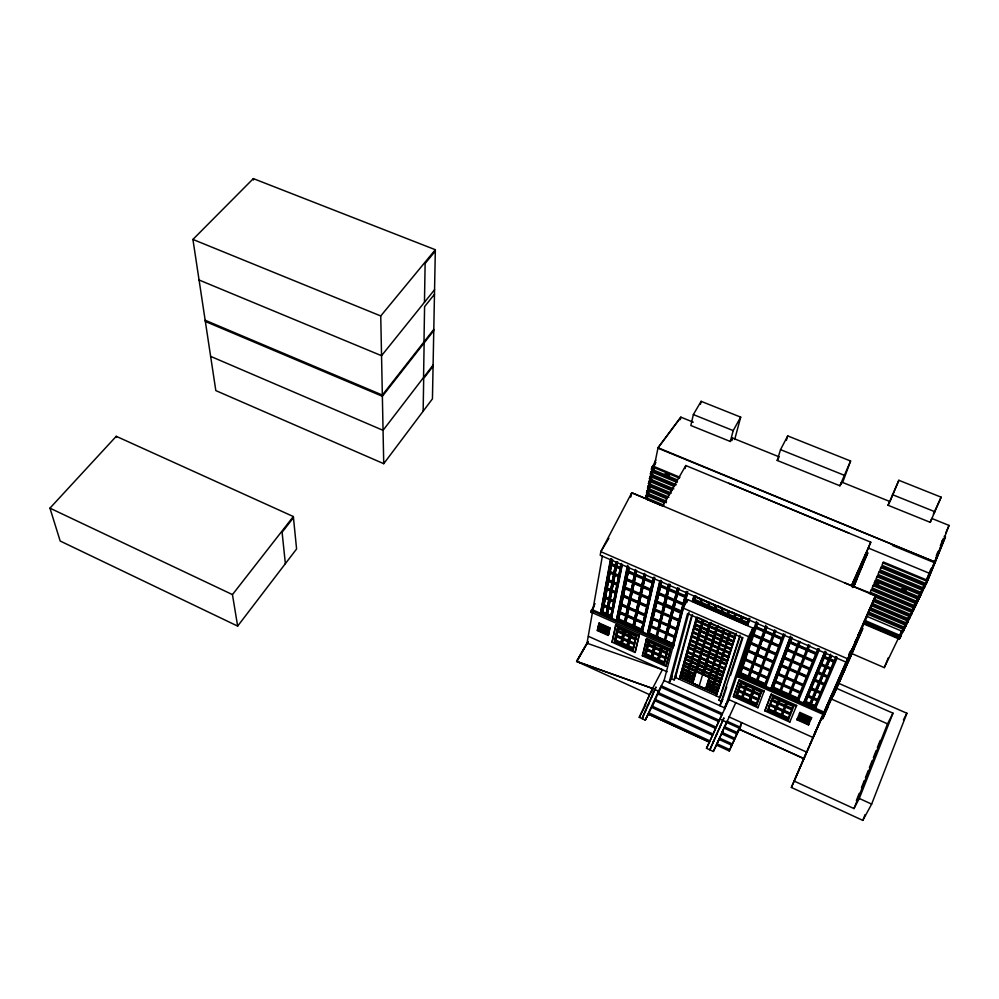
<?xml version="1.0" encoding="UTF-8"?>
<svg xmlns="http://www.w3.org/2000/svg" width="999" height="999" viewBox="0 0 999 999"><rect width="100%" height="100%" fill="white"/><g stroke="black" fill="none" stroke-linecap="round" stroke-linejoin="round"><path stroke-width="1.5" d="M424.138 342.919L423.551 377.51M435.339 249.725L432.442 398.851L383.728 463.686L215.821 390.597L192.919 239.435L253.346 178.609L435.339 249.725L380.744 315.959L383.728 463.686M424.463 302.285L425.124 263.474L435.314 251.099M423.963 343.144L424.587 306.643L434.465 294.305M423.139 411.226L423.701 378.446L433.067 366.208M669.817 643.256L673.938 645.092L672.876 648.189L590.846 612.05L595.042 603.646M649.437 694.605L576.61 661.388L587 643.219L592.569 611.638L592.02 612.574M591.146 610.364L592.32 610.876L592.869 609.939L602.422 555.719M597.34 630.569L599.1 623.026L609.939 627.872L608.653 634.465L608.116 635.414L597.34 630.569L599.1 623.026M622.24 565.122L611.4 618.606L600.449 613.736L610.426 559.565M610.988 558.603L600.449 613.736M618.543 577.572L619.093 576.61L610.714 617.769L601.323 613.598L611.463 558.791M598.913 627.709L599.45 626.773L598.95 629.482L607.792 633.441L607.267 634.39L598.413 630.419L599.425 624.999L608.316 628.97L608.853 628.034L601.061 624.55M601.323 613.598L611.525 560.501M602.522 612.549L604.058 605.556L602.522 612.549L606.031 614.11L606.393 613.473L607.592 607.117L603.833 605.444L605.519 597.727L603.833 605.444M605.294 597.614L607.192 588.773L605.294 597.614L609.078 599.3M606.967 588.636L608.678 580.744L606.967 588.636L610.776 590.347L608.853 599.188L610.776 590.347M612.3 582.33L608.453 580.594L609.877 573.001L613.523 574.6L612.087 582.192L613.898 573.95L613.523 574.6M610.014 572.215L611.7 564.547L610.014 572.215L613.673 573.801L615.372 566.158L611.475 564.398L612.275 560.052M599.6 629.382L600.324 626.76L599.6 629.382L602.859 630.844L603.583 628.221L600.099 626.673L600.474 624.675L603.746 626.136L603.371 628.146L603.721 627.509L600.461 626.048L600.099 626.673M608.453 580.594L610.239 572.365M611.475 564.398L612.649 559.415M602.859 630.844L603.583 628.221M606.031 614.11L607.592 607.117M613.673 573.801L615.372 566.158M615.971 561.663L615.147 565.996L615.521 565.359L611.85 563.748M605.157 598.364L608.716 599.937L607.38 607.017L608.816 600.724M608.316 581.381L611.937 582.966L610.564 590.222L611.75 585.227M604.02 631.368L604.757 628.746L604.02 631.368L607.28 632.829L607.642 632.205L604.37 630.744M604.532 628.658L604.919 626.66L608.191 628.134L607.804 630.132L608.166 629.507L604.882 628.034L604.532 628.658L608.029 630.207L607.28 632.829M607.205 614.635L608.778 607.654L607.205 614.635L610.726 616.196L611.088 615.571L607.567 613.998M608.566 607.542L610.277 599.837L608.566 607.542L612.325 609.215L610.726 616.196M610.052 599.712L611.987 590.884L610.052 599.712L613.848 601.41L612.1 609.115L612.462 608.478L608.928 606.905M611.763 590.759L613.523 582.854L611.763 590.759L615.372 592.345L615.734 591.708L612.137 590.122M617.145 584.452L613.299 582.717L614.747 575.124L618.406 576.735L616.932 584.315L617.295 583.678L613.673 582.08L615.122 574.487M614.897 574.338L616.608 566.695L614.897 574.338L618.556 575.936L618.93 575.299L615.272 573.701M618.556 575.936L620.292 568.294L616.395 566.533L617.22 562.2M616.395 566.533L617.594 561.563M607.267 634.39L608.553 627.497M615.372 592.345L616.783 585.089L613.149 583.503M620.916 563.811L620.079 568.144L620.441 567.494L616.758 565.896M610.714 617.769L621.103 564.435M608.853 628.034L607.792 631.693M619.355 575.299L621.665 563.461M608.116 635.414L609.939 627.872M611.4 618.606L621.977 564.585M612.062 642.17L615.896 624.8L639.16 635.177L635.464 651.51L634.952 652.459L612.062 642.17L615.896 624.8M654.62 579.195L642.182 632.267L616.358 620.766L627.484 565.347M627.747 565.871L616.358 620.766M653.771 578.871L641.495 631.43L617.245 620.629L627.984 567.42M617.245 620.629L628.533 566.445M618.456 619.58L620.079 612.662L618.456 619.58L624.462 622.252L624.812 621.615L618.806 618.943M619.88 612.562L621.665 604.87L619.88 612.562L626.123 615.347M621.453 604.757L623.114 596.578L629.258 599.288L627.547 607.454L621.453 604.757L623.201 597.302M623.264 595.816L625.099 587.936L623.264 595.816L629.407 598.526L629.77 597.889L623.626 595.179M624.887 587.812L626.785 579.595L624.887 587.812L631.281 590.659M626.585 579.445L628.371 571.815L626.585 579.445L633.029 582.317L631.081 590.521L632.717 583.828M629.108 568.131L628.533 571.016L634.815 573.751L634.452 574.4L628.159 571.665L629.033 567.345M614.522 641.833L617.32 628.109L636.088 636.488L633.029 650.149L614.522 641.833L617.582 628.496M615.709 640.809L616.895 636.051L615.709 640.809L620.891 643.131L621.815 639.747M616.695 635.963L617.894 631.168L616.695 635.963L622.102 638.373M623.126 633.503L617.694 631.093L618.369 627.784L622.302 629.545M693.269 422.177L680.856 417.157L658.041 447.752L653.196 471.416M617.694 631.093L618.493 628.246M664.035 505.232L645.591 497.477L647.589 492.544M666.458 501.211L646.54 492.844L648.551 487.899M649.512 483.204L647.489 488.174L668.905 497.152M671.365 493.056L648.451 483.479L650.486 478.484M673.85 488.923L649.425 478.733L651.46 473.713M676.348 484.752L650.399 473.951L652.447 468.918M677.447 479.957L651.385 469.13L655.794 460.127M647.702 493.331L648.688 490.134L667.482 498.014M649.625 483.966L650.624 480.731L672.402 489.822M650.599 479.22L651.61 475.974L674.887 485.664M647.327 498.201L650.237 485.701M650.212 484.215L651.71 478.596M652.197 476.211L652.697 473.826M624.462 622.252L625.761 615.983L619.73 613.299M629.407 598.526L630.918 591.296L624.737 588.586M634.452 574.4L635.352 570.092M625.074 620.367L625.861 616.595M621.303 605.506L627.397 608.204L625.923 615.247L627.747 607.554M627.547 607.454L629.62 598.651L629.258 599.288M630.082 596.44L630.981 592.095M627.996 572.464L634.29 575.199L632.829 582.18L634.652 574.55M635.127 572.315L635.726 569.442M620.891 643.131L621.753 639.01L616.545 636.675M623.613 630.119L622.926 633.428L623.975 629.495M617.544 631.805L622.777 634.14L621.902 638.299L622.839 634.902M625.649 622.777L626.96 616.508L634.34 619.78L632.966 626.036L625.649 622.777L627.06 617.132M627.122 615.771L628.958 608.091L627.122 615.771L634.69 619.143L632.966 626.036M636.388 611.376L628.758 607.979L630.469 599.825L637.961 603.121L636.188 611.276L637.724 605.194M638.324 602.484L630.631 599.063L632.155 591.833L639.697 595.154L638.124 602.36L639.747 595.953M632.317 591.058L634.265 582.854L632.317 591.058L640.059 594.505M634.065 582.717L635.901 575.099L634.065 582.717L641.882 586.188L639.872 594.38L641.882 586.188M644.68 573.326L643.381 578.284L635.701 574.949L636.6 570.629M628.758 607.979L630.544 600.536M630.631 599.063L632.517 591.196M635.701 574.949L636.675 571.416M622.052 643.656L623.276 638.898L622.052 643.656L626.96 645.854L627.909 642.482M628.196 641.108L623.076 638.823L623.95 634.665L628.908 636.887L628.009 641.033L628.958 637.637M629.258 636.251L624.1 633.953L624.8 630.656L628.521 632.317M623.076 638.823L624.013 635.426M624.1 633.953L624.924 631.118M626.96 645.854L627.847 641.745L622.926 639.535M629.77 632.866L629.058 636.176L629.882 633.341M628.134 646.378L629.37 641.633L628.134 646.378L633.041 648.588L634.303 643.843L629.183 641.558L630.431 636.775L629.183 641.558M635.389 638.998L634.115 643.781L635.389 638.998L630.232 636.7L630.956 633.403M630.232 636.7L631.068 633.865M643.381 578.284L644.318 573.975M628.596 608.728L636.026 612.012L634.49 619.043L635.764 614.185M635.526 575.736L643.206 579.083L641.683 586.051L643.568 578.433M634.165 626.573L635.888 619.68L634.165 626.573L641.508 629.845L641.857 629.195L643.281 622.951L635.701 619.58L637.587 611.912L635.701 619.58M645.042 615.209L637.399 611.8L639.185 603.658L646.703 606.967L644.855 615.097L646.753 607.679M647.052 606.331L639.348 602.897L640.933 595.691L648.513 599.013L646.877 606.218L647.227 605.569L648.863 598.364L641.096 594.917L643.119 586.725L641.096 594.917M642.919 586.588L644.817 578.983L642.919 586.588L650.574 589.934L652.509 582.33L644.63 578.833L645.566 574.525M637.399 611.8L639.248 604.37M639.348 602.897L640.971 596.49M644.63 578.833L645.616 575.312M661.051 505.007L631.768 492.757L600.824 551.673L600.199 555.244L846.528 662.337L848.326 657.292M680.307 419.63L680.856 417.157L657.829 448.101L935.076 562.012L949.05 525.424L931.78 518.444L930.219 522.327L888.049 505.269L898.85 480.294L941.145 497.177L930.219 522.327M633.041 648.588L634.303 643.843M635.938 635.626L635.202 638.923L635.551 638.286L630.581 636.063M633.029 650.149L636.6 635.526L636.088 636.488M634.952 652.459L639.16 635.177M641.508 629.845L643.281 622.951M648.688 598.251L650.749 590.059L649.038 597.602L641.458 594.268M650.574 589.934L652.509 582.33M653.309 577.884L652.322 582.192L652.684 581.53L644.992 578.184M637.237 612.549L644.692 615.846L643.094 622.864L644.717 616.608M653.021 580.107L653.671 577.235M641.495 631.43L653.521 578.533M642.182 632.267L654.757 577.197M734.69 439.523L740.696 417.132L701.123 401.323L693.356 414.573L690.846 425.512L730.306 441.471L732.592 438.049L779.332 456.918M685.102 468.568L685.801 465.534L849.1 533.191M700.424 404.333L701.123 401.323M642.32 655.781L646.653 638.523L670.554 649.188L665.846 666.345L642.32 655.781L642.832 654.82M687.737 591.52L673.426 646.066L647.315 634.44L659.79 581.018M643.181 653.346L646.653 638.523M659.989 581.518L647.315 634.44M674.687 638.811L672.752 645.229L648.226 634.315L660.901 580.282M648.226 634.315L661.126 580.619M649.387 633.329L650.873 627.122L657.579 630.094L656.056 636.301L649.387 633.329L656.093 636.213M651.048 626.385L653.009 618.818L651.048 626.385L657.754 629.37L659.765 621.803L657.754 629.37M652.871 618.643L655.094 609.964L661.912 612.961L659.939 621.066L659.64 621.64L652.871 618.643L655.094 609.964M654.957 609.777L656.967 602.01L654.957 609.777L661.788 612.774L662.087 612.212L663.836 605.032L656.83 601.823L658.915 593.731L656.83 601.823M658.791 593.518L660.776 585.926L658.791 593.518L665.721 596.553L667.757 588.973L665.721 596.553M668.993 583.891L667.594 588.836L660.601 585.789L661.613 581.505M660.601 585.789L661.638 582.28M644.68 655.481L647.939 641.67L667.607 650.461L664.073 664.198L644.68 655.481L648.126 642.082M645.854 654.445L647.177 649.662L645.854 654.445L651.348 656.905L651.685 656.268L646.203 653.808M647.002 649.6L648.339 644.78L647.002 649.6L652.697 652.135L652.022 654.894M653.883 647.265L652.522 652.072L653.883 647.265L648.164 644.717L648.963 641.333M648.164 644.717L649.038 641.82M659.64 621.64L661.912 612.961M661.788 612.774L663.836 605.032M665.534 597.34L663.711 604.845L665.846 596.753L665.534 597.34L658.603 594.305M667.594 588.836L668.631 584.552M651.348 656.905L652.697 652.135M653.708 647.19L654.52 643.818M654.595 644.305L654.045 646.553L648.513 644.08M657.255 636.825L658.791 630.631L665.946 633.816L664.372 639.997L657.255 636.825L664.41 639.922M658.965 629.907L660.676 622.914L667.881 626.111L666.133 633.079L658.965 629.907L660.976 622.352M668.194 625.536L660.851 622.177L662.824 614.073L670.104 617.282L668.069 625.362L670.416 616.708L665.571 614.572M663.011 613.324L664.76 606.156L672.102 609.365L670.304 616.533L663.011 613.324L665.072 605.569M670.304 616.533L672.414 608.791L664.947 605.382L666.783 597.877L674.175 601.111L672.29 608.603L674.512 601.298M666.97 597.102L668.656 590.172L676.111 593.418L674.375 600.337L666.97 597.102L669.018 589.522M670.254 584.44L669.218 588.736L676.673 591.982L676.311 592.632L668.855 589.385L669.904 585.102M652.522 657.442L653.87 652.672L652.522 657.442L657.704 659.765L658.728 656.368M653.708 652.609L655.069 647.789L653.708 652.609L659.078 654.994M660.289 650.124L658.915 654.944L660.289 650.124L654.894 647.727L655.719 644.355M660.851 622.177L663.136 613.498M664.947 605.382L667.12 598.076M654.894 647.727L655.794 644.83M631.056 495.654L631.768 492.757L875.411 595.879L859.365 632.355M646.066 702.534L644.63 705.656M630.669 497.152L631.768 492.757M657.704 659.765L658.741 655.644L653.533 653.309M660.976 646.703L660.127 650.062L660.476 649.425L655.232 647.09M649.3 695.491L647.277 699.912M645.267 712.012L645.854 709.677M658.878 660.302L660.264 655.531L658.878 660.302L664.073 662.624L665.471 657.866L664.073 662.624M660.102 655.469L661.488 650.661L660.102 655.469L665.322 657.804L666.72 653.009L661.326 650.599L661.887 648.351M661.326 650.599L662.225 647.714M676.311 592.632L677.384 588.361M666.133 633.079L667.844 626.935M675.074 598.301L676.473 592.769L676.111 593.418M677.022 590.546L677.747 587.699M648.276 705.344L648.888 702.896M651.51 692.519L652.547 688.461L662.412 669.642L587 643.219M665.571 640.534L667.157 634.353L674.337 637.537L672.714 643.706L665.571 640.534L672.714 643.706M667.344 633.616L669.105 626.648L676.348 629.845L674.525 636.813L667.344 633.616L669.068 627.472M674.525 636.813L676.648 629.27L669.293 625.911L671.34 617.832L678.646 621.041L676.535 629.108L678.945 620.466L672.864 617.782M671.528 617.07L673.338 609.914L680.706 613.149L678.845 620.292L671.528 617.07L673.651 609.34M673.538 609.153L676.136 600.349L673.538 609.153L681.006 612.562M675.624 600.886L677.384 593.98L684.852 597.227L683.054 604.133L675.624 600.886L677.734 593.319M685.202 596.565L677.584 593.181L678.658 588.911M669.293 625.911L671.653 617.257M677.584 593.181L679.02 588.249M652.022 696.99L652.672 694.417M718.506 740.709L713.361 751.485L706.493 748.313L728.958 699.625L752.921 628.059L687.574 599.575L683.079 608.016L664.098 680.506L658.541 691.183L652.547 688.461L639.26 717.319L645.279 720.092L655.731 699.288M712.549 735.301L715.659 728.458L654.695 700.611L651.548 707.342L712.549 735.301L709.44 742.17L648.376 714.098L645.342 719.942M665.322 657.804L666.72 653.009M663.486 647.814L667.432 649.587L666.57 652.946L667.482 650.062M654.345 701.947L661.326 685.826L722.277 713.473L716.096 727.135L655.044 699.263M664.073 664.198L666.758 654.782M667.769 650.849L666.57 654.532M657.492 695.229L660.976 687.187L721.84 714.809M665.846 666.345L670.554 649.188M682.854 604.907L680.906 612.387L683.553 603.583L682.854 604.907L675.436 601.66M686.176 592.182L685.064 596.44L686.525 591.52M678.845 620.292L680.644 613.998M683.054 604.133L684.852 597.951M672.752 645.229L686.788 591.52M676.723 631.031L674.525 638.423M686.975 591.845L676.535 630.731M684.39 605.269L687.487 593.468M686.775 602.597L687.574 599.575M730.306 441.471L733.191 430.594L740.696 417.132M731.942 440.497L732.592 438.049M688.985 612.287L671.028 679.158L669.405 682.292M749.437 620.167L747.564 625.349L692.469 601.336L693.98 595.716M692.469 601.336L693.743 597.527M693.456 601.186L694.967 596.515L693.456 601.186L746.865 624.45L747.364 623.438L693.98 600.187M694.48 600.112L695.679 596.303L694.48 600.112L700.174 602.584L700.524 601.922L694.829 599.437M671.191 678.546L674.15 679.882L691.633 615.584M675.224 678.084L692.519 614.597M700.174 602.584L701.385 598.776L701.048 599.45L695.329 596.965M696.428 617.507L679.32 679.258L696.89 617.332M701.023 602.959L701.897 599.825L708.466 602.684L708.815 602.01L707.579 605.806L701.023 602.959L701.96 600.199M680.606 677.597L682.017 672.527L687.087 674.812L686.438 677.11L681.368 674.837L681.705 674.2L686.763 676.473L685.651 679.869L680.606 677.597L680.943 676.947L685.988 679.22L685.651 679.869M683.154 668.98L688.236 671.266L687.212 674.35L682.142 672.077L697.389 617.22M687.212 674.35L687.911 671.915L682.816 669.63L683.279 668.531L688.373 670.816L688.036 671.453L682.954 669.168M688.036 671.453L688.835 668.631L683.741 666.345L684.203 665.234L689.31 667.519L688.973 668.169L683.865 665.883M688.973 668.169L689.685 665.646L684.565 663.361L685.027 662.25L690.147 664.535L689.822 665.184L684.69 662.899M689.822 665.184L690.696 662.1L685.551 659.802L685.888 659.153L691.033 661.45L690.147 664.535M690.833 661.625L691.158 660.976L686.013 658.678L685.689 659.328L690.833 661.625L691.945 658.204L686.788 655.906M691.745 658.391L692.694 655.057L687.512 652.747L687.849 652.097L693.031 654.407L692.082 657.729L691.745 658.391L686.588 656.081M692.831 654.582L693.169 653.933L687.986 651.623L687.649 652.272L692.831 654.582L694.28 650.012L689.073 647.702M688.873 647.876L694.08 650.187L695.242 646.59L690.022 644.28L689.685 644.929L694.904 647.252M695.042 646.765L695.379 646.116L690.159 643.793L689.822 644.442L695.042 646.765L697.514 638.611L696.128 642.956L690.883 640.634L691.221 639.984L696.465 642.307M697.314 638.773L697.652 638.111L692.382 635.789L692.045 636.45L697.314 638.773L699.799 630.556L694.492 628.209L694.143 628.87L699.462 631.206L698.438 634.827L693.144 632.492L693.481 631.83L698.776 634.165M700.461 627.672L695.129 625.324L695.479 624.662L700.799 627.01L699.6 630.719L694.293 628.371L694.63 627.709L699.937 630.057L699.462 631.206M700.611 627.172L700.948 626.51L695.616 624.163L695.279 624.825L700.611 627.172L701.947 622.964L696.603 620.616L696.253 621.278L701.61 623.626M701.748 623.126L702.097 622.464L696.74 620.104L696.403 620.766L701.748 623.126L702.759 619.58L698.726 617.807M685.988 679.22L686.638 676.922L681.58 674.65L681.243 675.299L686.301 677.572M686.763 676.473L687.424 674.163L682.342 671.877M691.158 660.976L691.945 658.204M693.169 653.933L694.28 650.012M694.08 650.187L695.242 646.59M695.379 646.116L696.328 642.794L691.083 640.471L690.746 641.121L695.991 643.443M697.652 638.111L698.638 634.665M699.937 630.057L700.799 627.01M700.948 626.51L701.947 622.964M702.097 622.464L702.772 620.092M692.195 682.804L693.181 679.869L687.424 677.285L686.775 679.57L692.519 682.167L692.195 682.804L686.438 680.219L688.211 674.512L693.993 677.11M688.211 674.512L687.225 677.472L692.994 680.069L693.318 679.42L687.549 676.822M688.011 674.712L689.035 671.628L694.829 674.225L693.793 677.31L688.011 674.712L689.972 668.343L695.791 670.941L694.63 674.412L688.835 671.815L689.635 668.993L695.454 671.59L694.63 674.412M689.772 668.531L690.484 666.008L696.328 668.618L695.591 671.141L689.772 668.531L690.821 665.359L696.653 667.969L695.591 671.141M690.621 665.546L692.757 658.566L698.626 661.188L696.453 668.156L690.621 665.546L691.832 661.8L697.689 664.422L696.328 668.618M692.757 658.566L691.633 661.987L697.489 664.61L699.737 657.392L693.843 654.757L692.557 658.741L698.438 661.375L699.737 657.392M692.557 658.741L695.092 650.374L701.011 653.009M696.066 646.952L694.892 650.549L700.823 653.184L701.148 652.522L702.01 649.6L696.066 646.952L693.643 654.944L699.537 657.567L700.636 654.308M696.803 643.806L702.784 646.453L701.81 649.775L695.866 647.127L697.989 640.197M698.139 639.135L699.125 635.689L705.144 638.336L704.133 641.795L698.139 639.135L699.138 636.176M705.282 637.849L706.68 633.578L705.282 637.849L699.263 635.189L700.287 631.58L701.635 627.372L707.704 630.044L706.48 633.741L700.436 631.081L701.635 627.372M708.878 626.011L707.517 630.207L701.435 627.534L702.447 623.988L702.784 623.326L708.878 626.011L706.48 633.741M709.715 623.139L708.691 626.161L702.597 623.488L703.596 619.942L707.267 621.553M695.866 647.127L697.14 643.156L703.109 645.791M699.263 635.189L700.624 630.918L705.469 633.041M701.435 627.534L702.784 623.326M702.597 623.488L703.608 620.466M708.428 606.181L709.327 603.046L715.296 605.644L714.385 608.778L708.428 606.181L709.677 602.385M692.994 680.069L694.829 674.225M699.537 657.567L700.686 653.658L694.755 651.023M700.823 653.184L702.796 646.902M703.995 642.282L698.001 639.635L696.94 643.319L702.921 645.966L705.481 637.687L705.144 638.336M708.691 626.161L709.715 622.627M702.921 645.966L704.332 641.62L698.338 638.973M692.519 683.216L695.928 671.54L709.327 677.547L705.756 689.173M692.757 683.191L696.253 671.428L709.253 677.247L705.594 688.973L692.757 683.191L705.594 688.973M714.385 608.778L715.634 604.969L715.296 605.644M696.39 671.49L698.488 664.785L703.421 666.982M700.549 657.754L699.25 661.725L705.419 664.485L706.743 660.514L700.549 657.754L699.113 662.2L698.301 664.959L704.457 667.719L705.606 664.298L699.437 661.55L697.265 668.518L703.396 671.266L704.645 667.532L703.396 671.266M700.349 657.929L701.498 654.02L707.729 656.793L706.555 660.689L700.349 657.929L701.835 653.371L708.054 656.131M702.821 649.962L701.972 652.884L708.204 655.656L707.866 656.318L701.635 653.546L702.497 650.611L702.821 649.962L709.078 652.734M702.634 650.137L703.596 646.815L709.877 649.6L708.89 652.909L702.634 650.137L703.608 647.265M703.746 646.328L705.157 641.982L711.463 644.767L710.351 648.451L710.027 649.113L703.746 646.328L705.968 639.198M706.118 638.211L707.167 634.615L713.523 637.412L712.449 641.008L706.118 638.211L707.155 635.152M707.317 634.115L708.541 630.406L714.922 633.216L714.01 636.251L713.673 636.912L707.317 634.115L708.541 630.406M715.771 630.357L714.735 633.378L708.353 630.569L710.901 622.327M696.091 671.753L697.452 668.331L703.583 671.078L702.509 674.238L703.583 671.078M708.353 630.569L709.727 626.373L716.121 629.183M715.234 609.14L716.146 606.018L722.027 608.578L722.377 607.904L721.103 611.7L715.234 609.14L716.196 606.393M704.457 667.719L705.606 664.298M705.419 664.485L706.743 660.514M707.866 656.318L708.741 653.383L702.497 650.611M710.027 649.113L712.637 640.834L706.305 638.049M712.299 641.495L711.276 644.942L704.969 642.157L705.968 638.711L712.299 641.495L712.637 640.834M713.673 636.912L714.922 633.216M714.735 633.378L715.784 629.857L709.377 627.035M715.709 625.249L710.564 623.001L709.527 626.535L715.933 629.345L716.995 625.811M706.555 660.689L707.667 657.442M708.89 652.909L710.214 648.938L703.933 646.166M712.449 641.008L713.86 636.75L707.504 633.94M715.933 629.345L716.982 626.323M721.952 612.075L722.889 608.953L728.159 611.238L728.496 610.564L727.197 614.36L721.952 612.075L722.926 609.315M704.395 671.428L703.308 674.6L704.395 671.428L710.089 673.988M705.144 668.918L704.532 670.966L710.227 673.526L709.902 674.175L704.195 671.628L705.119 668.543L710.851 671.103M712.162 667.22L706.418 664.66L705.594 667.419L711.313 669.979L710.988 670.629L705.269 668.081L707.567 660.876L713.323 663.436M707.567 660.876L706.231 664.847L711.975 667.407L712.312 666.758L706.568 664.198M707.367 661.063L708.541 657.155L714.335 659.727L714.66 659.065L708.878 656.493L707.367 661.063L713.136 663.623L713.473 662.961L707.704 660.401M708.691 656.68L709.015 656.018L714.809 658.591L714.485 659.253L708.691 656.68L709.565 653.758L715.371 656.331L715.858 655.194L710.039 652.609L711.038 649.3L716.87 651.885L716.533 652.547L710.701 649.962L711.038 649.3M715.521 655.856L709.715 653.271L710.701 649.962M711.912 646.365L711.176 648.826L717.02 651.398L716.683 652.072L710.851 649.475L711.95 645.804L717.806 648.388L718.144 647.727L712.287 645.142M713.124 642.357L712.437 644.655L718.293 647.24L717.956 647.901L712.1 645.317L713.136 641.87L719.018 644.467L719.505 643.306L713.611 640.709L714.335 638.311M719.168 643.98L713.274 641.37L714.36 637.774L720.267 640.384L720.604 639.71M721.678 636.188L715.759 633.578L714.847 636.613L720.754 639.223L720.416 639.884L714.51 637.287L716.97 629.557L722.914 632.167L722.577 632.842L716.633 630.219L716.97 629.557M716.633 630.219L715.571 633.753L721.503 636.363M718.181 625.524L717.12 629.045L723.076 631.668L722.739 632.33L716.783 629.72L717.844 626.186L722.627 628.284M729.033 611.975L728.396 614.06L734.203 616.583L733.865 617.257L728.059 614.735L729.02 611.613L734.839 614.148M709.902 674.175L723.813 628.808M707.242 686.201L712.162 688.411L711.126 691.333L706.218 689.135L706.917 686.85L708.091 683.453L713.011 685.664L711.975 688.611L707.067 686.4L707.767 684.103L708.978 680.569L713.923 682.792L711.975 688.611M708.978 680.569L707.904 683.653L712.836 685.863L714.934 679.532L709.989 677.31L708.791 680.769L713.736 682.991L714.934 679.532M708.791 680.769L710.901 674.337L715.871 676.573L714.76 679.72L709.802 677.497L710.564 674.999L715.546 677.222L714.76 679.72M711.663 671.465L716.645 673.688L715.684 676.76L710.714 674.537L712.974 667.582L717.981 669.817L716.795 673.226L711.8 670.991L714.135 663.798L719.168 666.046L717.806 670.004L712.786 667.769L715.484 659.44L719.268 661.126M720.691 661.201L715.634 658.953L713.96 663.985L718.993 666.233L720.691 661.201L721.603 658.291L716.533 656.043M716.345 656.218L718.968 648.089L724.088 650.361L721.415 658.466L716.345 656.218L717.694 652.26L722.789 654.507L720.354 661.862L715.296 659.615L716.196 656.705L721.266 658.953M718.643 648.763L717.507 652.434L722.602 654.695L723.751 651.023L718.643 648.763L718.968 648.089M718.793 648.276L720.179 644.168L725.311 646.44L724.238 649.874L723.913 650.536L718.793 648.276L719.829 645.317M720.004 644.343L721.103 640.746L726.261 643.019L725.137 646.615L720.004 644.343L721.066 641.283M721.253 640.259L722.527 636.563L727.697 638.836L726.748 641.857L726.423 642.532L721.253 640.259L723.763 632.542L728.958 634.815M723.426 633.204L722.339 636.725L727.522 639.01L728.621 635.489L723.426 633.204L724.637 629.682M724.662 629.183L723.576 632.704L728.783 634.989L729.857 631.967M710.714 674.537L711.987 670.804L716.97 673.039M888.049 505.269L889.759 501.486L841.782 482.13L839.897 485.789L777.21 460.439L780.531 449.637L787.712 435.914L850.574 461.014L842.607 482.554M786.338 440.359L787.712 435.914M733.865 617.257L735.177 613.473L731.68 611.95M711.126 691.333L711.837 689.06L706.917 686.85M716.795 673.226L717.657 670.479L712.649 668.244M717.806 670.004L720.541 661.675M723.913 650.536L724.987 647.102L719.854 644.83M726.423 642.532L728.596 635.988M728.783 634.989L729.882 631.468L725.973 629.745M715.546 677.222L716.658 674.063M725.137 646.615L726.598 642.357L721.44 640.084M734.727 617.632L736.038 613.848L741.77 616.333L740.771 619.442L740.434 620.117L734.727 617.632L736.038 613.848M711.912 691.695L712.237 691.046L716.957 693.169L716.633 693.818L711.912 691.695L721.028 662.712L725.898 664.872L724.65 668.756L719.804 666.595M726.985 661.488L722.09 659.315L722.427 658.653L727.309 660.826L726.048 664.397L721.178 662.237L728.209 639.872L733.191 642.07L732.23 645.092L727.26 642.894M728.358 639.372L729.47 635.864L734.477 638.061L733.353 641.57L728.358 639.372L728.696 638.711L733.678 640.896L733.353 641.57M735.764 634.04L734.64 637.562L729.632 635.364L730.731 631.843L734.502 633.491M716.633 693.818L717.831 690.446L713.099 688.311L712.637 689.422L717.369 691.545M718.244 688.811L713.498 686.675L713.96 685.564L718.706 687.699L717.507 691.096L712.774 688.973M719.155 685.938L714.397 683.803L714.859 682.692L719.63 684.827L718.381 688.361L713.636 686.226M721.141 679.732L716.358 677.584L716.82 676.473L721.615 678.608L720.341 682.23L715.571 680.082L715.896 679.432L720.666 681.568L719.305 685.489L714.535 683.353M724.5 669.23L719.655 667.07L720.129 665.933L724.987 668.094L723.451 672.527L718.618 670.379L718.943 669.717L723.776 671.865L722.414 675.736L717.607 673.588L717.931 672.939L722.739 675.087L721.29 679.27L716.495 677.122M727.135 661.001L727.459 660.339L722.577 658.179L722.252 658.841L727.135 661.001L728.671 656.568L723.763 654.395L723.438 655.057L728.346 657.23L729.844 652.896L724.912 650.724M724.737 650.898L729.67 653.084L730.769 649.65L725.823 647.464L726.31 646.316L731.256 648.501L730.918 649.163L725.973 646.977M730.918 649.163L732.554 644.417L727.584 642.232L727.097 643.393L732.067 645.579M824.387 714.947L737.886 676.822L738.823 674.412L824.237 712.15L823.688 713.398M736.201 633.266L716.158 695.866L718.693 688.823M740.434 620.117L741.77 616.333M719.13 687.462L735.626 635.988M741.295 620.491L742.632 616.708L748.376 619.205L747.352 622.315L747.027 622.989L741.295 620.491L742.632 616.708M672.439 676.148L669.03 682.729L687.524 613.586L742.207 637.562L719.892 705.744L721.965 701.473L718.918 700.224L740.047 635.127M722.09 691.695L739.859 637.025M747.027 622.989L748.551 618.681M746.865 624.45L748.85 618.406M723.363 697.227L726.71 687.025M730.531 675.374L742.944 637.512M747.564 625.349L749.837 618.418M712.949 743.119L713.711 740.833M724.462 708.503L726.098 703.621M724.475 709.352L748.676 636.738L752.921 628.059M715.983 736.363L716.783 733.965M719.755 727.909L720.604 725.374M766.071 685.689L765.609 686.7L738.486 674.625L756.38 621.378M757.192 622.365L739.959 673.526L765.409 684.852L764.947 685.863L739.472 674.525L756.693 623.388M722.514 731.555L716.433 745.054L729.22 750.936L740.696 726.498M740.696 673.451L740.983 672.864L748.288 676.111L748.014 676.698L740.696 673.451L748.064 651.623L755.556 654.919L756.093 653.583L748.601 650.287L748.313 650.886L755.806 654.183M748.313 650.886L757.941 622.652M733.366 696.715L739.223 679.819L764.185 690.958L757.916 707.754L733.366 696.715L739.223 679.819M739.285 728.196L726.51 722.389L721.94 732.354L721.478 733.703L734.265 739.547M725.574 725.149L726.935 721.166L739.722 726.985L733.79 740.883M735.764 696.49L740.396 682.904L761.226 692.207L756.28 705.719L735.764 696.49L740.409 683.291M741.295 683.016L740.509 685.339L745.142 687.412L744.58 688.761L739.959 686.688L737.287 694.78L741.87 696.84L741.558 697.502L736.962 695.441L739.809 687.374M744.904 688.099L740.184 686.001L741.383 682.529M748.014 676.698L749.949 671.091L742.594 667.819L742.881 667.232M765.846 625.199L750.199 670.379L744.105 667.782M741.558 697.502L746.028 684.602M750.998 672.452L749.537 676.66L756.73 679.869L756.455 680.456L749.25 677.26L751.211 671.64L758.441 674.862L758.978 673.551L751.735 670.341L754.108 663.523M758.703 674.15L751.448 670.928L753.82 664.11L761.126 667.344L761.663 666.021L754.357 662.799L759.802 647.14L754.083 663.386L761.388 666.62M767.232 650.399L759.777 646.99L765.234 631.53M772.776 634.652L765.222 631.356L766.67 627.172M759.777 646.99L762.612 639.06M765.222 631.356L766.957 626.56M753.483 687.924L752.247 691.395L752.559 690.721L746.365 687.961L746.053 688.623L745.816 689.31L751.997 692.082L750.561 696.116L750.873 695.454L744.717 692.694L744.405 693.356L750.636 696.128L748.9 700.799L742.769 698.039L747.264 685.152M729.22 750.936L741.745 722.677L739.397 729.282L803.795 758.603L791.37 787.449L862.811 820.391L871.64 804.12L906.905 713.261L837.237 682.679M731.268 746.565L732.217 743.905L719.417 738.036M748.9 700.799L750.636 696.128M750.873 695.454L751.835 692.757M752.559 690.721L753.795 687.262M756.455 680.456L766.945 650.998L759.515 647.739M774.55 629.857L770.092 642.17L770.379 641.57L762.886 638.299M751.86 696.678L750.436 700.686L756.58 703.433L756.268 704.108L750.124 701.348L753.071 693.306M759.752 694.742L753.483 691.945L754.72 688.486M753.483 691.945L754.62 688.973M757.704 681.006L757.979 680.419L765.197 683.628L764.922 684.228L757.704 681.006L775.861 630.431M756.268 704.108L757.717 700.112L751.548 697.352M753.795 691.271L760.002 694.055L759.44 695.404L753.234 692.632L751.785 696.665L758.029 699.45L760.951 691.258L755.968 689.035M756.28 705.719L761.7 691.196M764.922 684.228L769.705 671.141L762.387 667.894M783.478 633.741L769.979 670.416L770.254 669.817L762.924 666.583L762.649 667.182L769.992 670.541M764.947 685.863L783.578 635.077M765.609 686.7L785.027 634.19M839.897 485.789L850.574 461.014M840.896 484.527L841.782 482.13M798.75 700.112L798.288 701.148L770.853 688.923L790.596 636.188M790.546 636.575L770.853 688.923M771.865 688.835L772.339 687.824L798.089 699.275L797.627 700.299L771.865 688.835L790.858 638.236M775.149 682.28L781.93 685.277L782.205 684.677L775.436 681.68L773.376 687.15L780.107 690.147L779.832 690.746L773.101 687.749L778.246 674.188M785.077 677.21L778.233 674.075L784.365 657.916M787.387 649.887L781.468 665.484L788.373 668.518L788.648 667.919L781.755 664.872M790.209 642.407L784.365 657.779L791.32 660.826M792.057 637.474L790.496 641.633L797.564 644.717L797.277 645.317L790.209 642.245L791.77 638.086M778.233 674.075L781.468 665.609L788.361 668.643L788.086 669.255L781.193 666.208M764.847 710.876L771.24 694.118L796.628 705.444L789.809 722.09L764.847 710.876L771.24 694.118M767.319 710.676L767.781 709.665L788.648 719.043L788.199 720.054L767.319 710.676L772.889 696.191M768.518 709.615L768.83 708.94L774.213 711.35L773.9 712.025L768.518 709.615L770.029 705.631L775.436 708.054L776.011 706.705L770.591 704.283L770.291 704.957L775.748 707.392M770.291 704.957L773.376 696.815M779.832 690.746L796.99 646.091L789.922 643.006L787.387 649.737L794.405 652.797L794.692 652.197L787.674 649.125M797.277 645.317L798.875 641.171M781.093 691.308L781.355 690.709L788.973 694.093L788.698 694.692L781.093 691.308L800.199 641.745M773.9 712.025L778.845 699.25M775.137 712.574L775.436 711.912L781.33 714.547L781.031 715.222L775.137 712.574L780.094 699.812M862.811 820.391L865.072 814.597M788.698 694.692L790.858 689.235L783.191 685.838M791.133 688.536L791.408 687.936L783.74 684.54L783.466 685.139L791.133 688.536L808.516 644.617M821.415 717.844L794.18 781.081L853.983 808.578L859.29 798.463L892.994 713.186L835.077 687.699M781.031 715.222L786.063 702.472M789.959 695.254L790.234 694.655L797.864 698.051L797.602 698.651L789.959 695.254L809.839 645.204M782.254 715.784L782.567 715.109L788.461 717.757L788.161 718.431L782.254 715.784L787.312 703.034M856.38 800.511L859.215 793.356M861.488 787.637L864.322 780.481M865.446 777.622L868.281 770.466M869.417 767.607L872.252 760.464M873.388 757.604L876.223 750.449M877.347 747.589L880.181 740.434M853.983 808.578L887.524 723.85L892.994 713.186M788.161 718.431L789.759 714.485L783.828 711.825M790.034 713.81L790.334 713.136L784.402 710.476L784.103 711.151L790.059 713.81L793.306 705.706M944.155 536.313L945.441 536.825L927.796 580.419L883.366 562L881.942 565.272L926.285 583.691L927.397 581.393L882.954 562.961M788.199 720.054L793.618 706.668L772.427 697.202M797.602 698.651L799.812 693.219L792.12 689.809M800.087 692.507L800.361 691.907L792.669 688.498L792.407 689.098L800.087 692.507L817.894 648.701M797.627 700.299L818.581 648.788M910.151 615.209L905.519 626.585L904.27 626.048M868.393 611.95L905.131 627.534L910.014 615.933M870.279 607.692L907.167 623.314L912.062 611.675M872.164 603.396L909.227 619.055L914.26 606.68M909.227 619.055L917.032 600.237M874.063 599.063L911.3 614.772L917.969 598.751M914.822 607.292L871.603 589.135L870.241 592.282L913.386 610.439L917.269 600.874M913.386 610.439L920.067 594.38M916.945 602.909L873.526 584.702L872.152 587.874L915.484 606.068L921.028 592.844M919.08 598.488L875.461 580.232L874.075 583.428L917.619 601.673L922.089 590.621M931.093 568.506L926.485 579.87L935.076 562.012L658.041 447.752M936.288 555.706L938.011 551.448M940.321 545.766L943.206 538.661M917.619 601.673L923.163 588.399M945.778 532.842L949.05 525.424M921.228 594.018L877.409 575.736L876.023 578.945L919.754 597.227L923.076 589.048M919.754 597.227L925.236 584.552M926.41 581.668L928.171 577.322M936.375 557.092L938.123 552.759M923.401 589.522L879.382 571.191L877.971 574.425L921.915 592.757L926.235 582.529M927.372 579.72L930.206 572.727M931.343 569.929L934.177 562.924M935.314 560.127L940.983 546.116M925.586 584.989L881.368 566.62L879.957 569.867L924.087 588.236L943.206 541.495L941.932 540.971M924.087 588.236L943.206 541.495M926.285 583.691L945.441 536.825M798.288 701.148L819.517 649.163M898.251 638.661L899.337 638.373M901.56 631.031L899.812 635.327L902.259 630.244L903.496 630.769M863.86 623.975L899.075 639.01L902.197 631.368M863.561 622.964L899.862 638.461L899.837 637.325M899.862 638.461L905.082 625.948M866.545 616.183L903.108 631.73L908.116 619.43M903.108 631.73L909.127 617.32M851.535 653.446L884.277 667.619L888.311 657.779M852.622 583.878L854.957 578.409M815.846 707.667L815.396 708.703L803.483 703.396L825.112 651.186M855.581 577.285L853.995 581.106L855.294 581.655M856.63 574.737L858.478 570.454M796.877 719.742L799.937 712.449L811.6 717.669L808.478 724.937L796.877 719.742L797.327 718.718M803.483 703.396L824.4 652.959M853.096 586.588L852.447 586.313L856.143 577.41M857.08 574.875L859.764 568.431M861.388 564.472L863.223 560.214M865.359 555.044L866.433 552.447L867.731 552.984L862.724 564.91L861.45 564.373M854.157 582.292L859.477 569.455M861.85 563.748L863.623 559.465M865.396 555.182L870.778 542.195L728.708 483.216M804.52 703.308L804.982 702.285L815.196 706.83L814.747 707.866L804.52 703.308L825.848 651.947M798.151 719.642L798.601 718.631L808.116 722.901L807.679 723.913L798.151 719.642L800.736 713.486L800.286 714.51L809.864 718.793L810.314 717.769L806.717 716.158M853.421 587.4L856.867 579.108L853.795 586.113M805.756 702.222L806.056 701.535L809.902 703.246L809.59 703.933L805.756 702.222L826.485 652.434M799.362 718.568L800.149 716.683L803.671 718.256L802.871 720.142L799.362 718.568L799.662 717.894L803.171 719.467L802.871 720.142M800.436 716.008L800.736 715.321L804.257 716.895L803.958 717.582L800.436 716.008L801.223 714.098M889.947 501.66L898.85 480.294M809.59 703.933L821.74 675.049L817.781 673.314L818.393 671.877L822.364 673.613L822.052 674.313L818.094 672.564M822.052 674.313L830.531 654.195M803.958 717.582L804.757 715.684M820.142 682.542L816.857 690.321L820.766 692.045L820.154 693.443L816.258 691.72L811.163 703.808L815.009 705.519L814.709 706.206L810.863 704.495L813.136 699.125L816.995 700.848L817.594 699.45L813.735 697.739L815.996 692.369M820.454 692.757L816.558 691.008L822.776 676.298M827.334 676.623L823.363 674.887L829.807 659.652L833.84 661.413M823.363 674.887L831.293 656.143M831.593 655.394L829.857 659.515L833.903 661.276L834.165 660.651L830.132 658.89M804.12 720.704L804.42 720.029L807.941 721.603L807.642 722.277L804.12 720.704L804.919 718.818L808.441 720.391L809.028 719.043L805.506 717.457L805.206 718.144L808.74 719.717M807.642 722.277L809.54 717.819M814.709 706.206L823.775 684.964L819.842 683.241M823.638 674.275L827.609 676.011L827.022 677.359L823.051 675.624L820.142 682.517L824.075 684.278L835.926 656.53M807.679 723.913L810.314 717.769M814.747 707.866L836.663 656.643M845.154 667.744L851.223 653.558M852.434 650.724L854.257 646.465M855.469 643.631L857.292 639.372M858.503 636.538L876.098 595.404L844.617 582.842M815.396 708.703L837.112 658.066M857.916 634.964L859.277 632.879M839.959 676.935L836.2 685.714L837.487 686.288M844.517 666.633L841.445 673.801L842.756 674.375M834.202 693.693L833.566 693.406L836.026 687.674M836.413 686.8L842.194 673.526M844.392 668.543L846.153 664.422M842.307 673.576L846.315 664.26M847.452 661.725L851.198 653.321M852.384 650.561L854.157 646.316M853.246 648.763L860.726 631.356L857.467 638.748M836.413 685.189L831.668 696.003L832.954 696.565L846.378 665.609L845.092 665.047M838.735 681.668L842.382 673.376L841.732 673.089L836.825 684.303L838.124 684.864L852.272 652.26M853.733 649.512L852.384 648.938L861.363 628.059L862.699 628.633L848.238 661.962L846.915 661.388M808.478 724.937L808.928 723.925M811.6 717.669L811.151 718.693L799.475 713.473L799.937 712.449M892.819 544.655L892.469 545.442L934.702 562.787M824.088 684.24L824.387 683.553L820.454 681.817M830.781 670.391L831.243 669.342M833.94 662.999L834.402 661.937M808.765 721.365L809.215 720.341M820.504 694.417L820.953 693.381M824.125 685.938L824.587 684.889M827.384 678.333L827.834 677.285M817.332 701.81L817.794 700.774M821.59 718.456L791.37 787.449M809.627 705.581L810.089 704.557M802.909 721.778L803.358 720.766M805.069 716.645L805.519 715.621M816.558 691.008L816.857 690.321M810.863 704.495L811.163 703.808M848.775 656.031L851.822 649.113M739.397 729.282L803.808 758.591L806.655 752.122L728.983 716.882M799.212 717.082L799.662 716.058M803.808 758.591L805.669 754.357M807.542 750.099L808.828 747.202M810.039 744.43L813.211 737.25M815.034 733.091L816.345 730.132M818.855 724.437L820.104 721.59M838.823 679.045L840.059 676.248M873.001 601.361L875.411 595.879L848.014 658.965L600.824 551.673L608.891 538.249M824.962 711.987L823.85 714.51L826.098 709.465M825.524 710.726L827.209 706.905M830.943 698.513L832.067 695.966M842.419 672.901L843.98 669.367M846.89 663.024L847.327 663.798M852.522 649.974L854.145 646.291M833.566 693.406L837.15 685.264M847.289 662.25L844.517 668.543L843.855 668.256M824.937 713.698L823.676 713.136L848.151 657.429L812.961 737.474L821.515 718.194L822.739 718.718L827.734 707.404L827.11 707.13M836.687 687.187L826.91 707.629M841.583 676.498L846.378 665.609M846.79 664.697L851.66 653.621M857.179 641.133L852.085 652.722L851.435 652.434M862.699 628.633L857.579 640.259L856.93 639.984M832.954 696.565L837.699 685.764M838.124 684.864L842.956 673.863L841.658 673.289M853.621 586.238L857.479 577.634L856.218 577.11M823.201 658.316L823.663 657.267M820.117 665.734L820.591 664.685M816.82 673.701L817.282 672.652M813.648 681.318L814.11 680.282M810.127 689.822L810.576 688.786M807.042 697.24L807.504 696.216M831.53 695.404L823.663 713.124L738.336 675.411L738.823 674.412M829.457 701.835L831.293 697.702M822.739 718.718L845.129 668.131M796.628 705.444L796.178 706.468L770.778 695.129M789.809 722.09L790.259 721.078M851.473 585.526L870.778 542.195M851.523 585.951L866.433 552.447M852.971 583.703L855.594 577.847M856.455 575.549L859.752 568.269M852.359 585.701L856.043 577.397L857.317 577.934L862.299 566.058L861.013 565.521M856.692 576.173L858.341 572.464M852.447 586.313L854.644 581.381M852.422 587.512L867.731 552.984M853.034 586.9L862.886 564.635M713.361 751.485L735.764 702.697M812.924 660.901L813.198 660.277L805.244 656.805L804.67 658.166L812.624 661.65M791.92 709.14L792.232 708.453L786.263 705.794L785.689 707.155L791.645 709.814M815.983 655.169L816.458 654.12M812.961 662.599L813.436 661.563M809.714 670.579L810.189 669.542M791.957 710.776L792.407 709.752M790.059 715.434L790.521 714.422M806.618 678.221L807.08 677.185M803.146 686.738L803.608 685.701M800.124 694.168L800.586 693.144M784.715 705.906L785.014 705.232L779.058 702.572L778.758 703.246L784.739 705.918L784.44 706.593L778.496 703.933M786.363 703.433L786.825 702.409M781.056 716.845L781.505 715.833M803.646 656.842L803.933 656.231L796.003 652.772L795.716 653.371L803.633 656.98L803.358 657.592L795.429 654.133M800.486 664.847L800.761 664.235L792.906 660.789L792.619 661.4L800.474 664.984L800.199 665.584L792.332 662.137M794.08 681.068L794.355 680.469L786.625 677.06L786.076 678.371L793.793 681.793L794.068 681.181L786.35 677.659M788.735 696.34L789.198 695.316M773.925 713.648L774.387 712.637M776.985 707.941L776.673 708.616L782.592 711.263M779.857 692.394L780.319 691.37M645.279 720.092L658.541 691.183M769.08 706.031L769.542 705.019M794.392 652.946L794.118 653.558L787.112 650.486M933.353 514.148L941.145 497.177M770.853 701.335L771.315 700.324M783.104 658.89L783.578 657.866M780.219 666.595L780.694 665.559M776.997 675.174L777.472 674.15M774.188 682.654L774.662 681.643M764.185 690.958L763.723 691.97L738.736 680.819M757.916 707.754L758.378 706.755M788.923 643.381L789.41 642.345M786.113 650.861L786.6 649.825M773.151 663.473L773.638 662.462M770.004 672.077L770.479 671.053M757.966 699.437L758.278 698.763L752.11 696.003M767.244 679.582L767.719 678.558M759.715 696.34L760.177 695.341M757.991 701.048L758.453 700.049M781.668 638.686L781.38 639.285L773.8 635.988M778.908 646.028L779.195 645.429L771.678 642.132L771.39 642.744L778.92 646.178M781.693 640.222L782.18 639.185M775.961 654.083L776.235 653.483L768.78 650.212L768.506 650.811L775.961 654.233M778.933 647.727L779.42 646.69M775.986 655.769L776.46 654.745M756.468 682.092L756.955 681.081M748.913 702.409L749.387 701.41M750.124 701.348L750.436 700.686M771.403 642.894L771.116 643.506L778.633 646.79M768.518 650.961L768.231 651.56L775.686 654.832M741.57 699.1L742.045 698.114M742.769 698.039L743.081 697.377L749.213 700.137M748.026 678.333L748.513 677.334M721.69 734.04L722.964 731.38M746.29 685.526L746.765 684.527M738.985 687.075L739.46 686.076M737.362 691.808L737.849 690.809M740.184 686.001L740.509 685.339M736.962 695.441L737.287 694.78M724.662 707.904L727.921 701.161M706.493 748.313L709.477 742.12L648.376 714.135M761.3 638.336L761.588 637.737L753.97 634.402L753.683 635.002L761.325 638.486M884.277 667.619L898.513 638.024M905.281 623.938L906.305 621.828L907.554 622.352M907.329 619.705L908.353 617.569M911.463 611.101L912.499 608.94M913.548 606.755L914.609 604.57M915.658 602.372L916.72 600.162M917.794 597.939L918.855 595.716L920.154 596.253M922.102 588.985L923.188 586.725L924.487 587.262M899.075 639.01L899.587 637.961M907.167 623.314L908.191 621.191L871.215 605.556M911.3 614.772L912.337 612.612L875.024 596.89M915.484 606.068L916.545 603.871L873.114 585.651M744.155 660.639L744.642 659.627M738.486 674.625L738.973 673.626L764.722 685.089M741.608 668.194L742.095 667.195M737.886 676.822L738.373 675.824L737.112 675.274M739.472 674.525L739.959 673.526M754.957 628.571L755.456 627.547M752.409 636.113L752.909 635.102M720.803 702.959L722.889 698.676L721.965 701.473L718.968 700.112M753.708 635.164L753.421 635.764L761.038 639.098M749.687 644.218L750.174 643.206M747.065 651.985L747.552 650.973M720.416 695.629L721.615 693.181L720.154 697.664L675.386 677.472M718.731 687.287L719.043 686.625M725.898 664.872L726.373 663.736L721.503 661.575L721.178 662.237M748.051 620.829L748.563 619.817M729.67 653.084L729.994 652.409L725.074 650.237L724.587 651.385L729.52 653.571M706.218 689.135L706.543 688.473L711.438 690.684M740.284 621.578L740.783 620.566M734.477 638.061L734.964 636.887L729.957 634.69L729.632 635.364M726.261 643.019L726.598 642.357M699.163 686.076L702.584 674.662M733.703 618.718L734.215 617.707M705.269 668.081L705.594 667.419M704.195 671.628L704.532 670.966M727.197 614.36L727.534 613.686L722.302 611.4M709.877 649.6L710.214 648.938M712.1 645.317L712.437 644.655M727.035 615.809L727.547 614.81M728.059 614.735L728.396 614.06M710.851 649.475L711.176 648.826M709.715 653.271L710.039 652.609M695.454 671.59L695.791 670.941M716.783 629.72L717.12 629.045M713.523 637.412L713.86 636.75M714.51 637.287L714.847 636.613M713.274 641.37L713.611 640.709M721.103 611.7L721.44 611.026L715.584 608.478M686.438 680.219L686.775 679.57M720.941 613.161L721.453 612.15M701.635 653.546L701.972 652.884M687.087 674.812L687.424 674.163M682.442 670.991L682.779 670.341M682.142 672.077L682.479 671.428L687.549 673.701M714.21 610.227L714.735 609.215M674.15 679.882L676.211 675.861M681.218 672.427L682.042 670.816M707.417 607.267L707.929 606.256M675.374 675.349L676.623 672.926M707.579 605.806L707.929 605.144L701.373 602.297M639.26 717.332L645.766 704.894M699.999 604.033L700.524 603.034M665.309 659.39L665.821 658.428M649.912 694.18L652.197 689.809M695.816 595.766L695.466 596.44L701.186 598.925M903.408 719.892L906.905 713.261M680.906 614.023L681.43 613.036M657.704 661.338L658.204 660.376M678.845 621.927L679.357 620.941M685.064 598.114L685.589 597.115M683.054 605.781L683.578 604.795M661.138 647.577L661.663 646.615M664.41 641.52L664.922 640.546M651.336 658.478L651.847 657.517M656.093 637.812L656.605 636.85M654.695 644.692L655.207 643.731M645.816 650.649L646.328 649.687M674.375 600.337L674.725 599.675L667.332 596.453M646.965 645.766L647.489 644.805M649.837 627.459L650.361 626.485M651.648 619.717L652.172 618.743M668.855 589.385L669.218 588.736M643.081 624.462L643.618 623.501M635.189 640.496L635.714 639.535M655.594 602.909L656.118 601.935M634.103 645.342L634.627 644.392M653.721 610.851L654.258 609.877M659.34 586.9L659.889 585.913M626.947 647.414L627.472 646.465M644.842 616.708L645.379 615.746M657.529 594.617L658.066 593.643M648.513 599.013L648.863 598.364M632.954 627.622L633.491 626.673M629.907 633.728L630.444 632.779M648.676 599.875L649.213 598.901M646.865 607.829L647.402 606.868M634.34 619.78L634.69 619.143M620.879 644.692L621.403 643.743M650.561 591.57L651.098 590.596M652.322 583.841L652.859 582.854M615.509 637L616.033 636.063M624.437 623.838L624.974 622.877M616.495 632.13L617.032 631.181M618.668 613.623L619.205 612.662M622.04 596.89L622.577 595.928M602.834 632.404L603.371 631.455M620.242 605.819L620.779 604.87M598.413 630.419L598.95 629.482M623.651 588.886L624.2 587.924M612.087 610.701L612.624 609.752M588.199 641.608L576.823 661.488L652.547 688.461L576.61 661.388L588.049 641.533M615.347 593.943L615.896 592.994M628.159 571.665L628.533 571.016M625.337 580.544L625.886 579.57M606.006 615.684L606.555 614.735M613.611 602.897L614.148 601.935M662.824 505.594L685.801 465.534M616.907 585.926L617.469 584.964M626.897 572.764L627.459 571.79M604.083 598.676L604.632 597.727M613.299 582.717L613.673 582.08M618.406 576.735L618.781 576.086M602.634 606.505L603.171 605.556M605.731 589.71L606.293 588.761M620.054 569.78L620.616 568.806M607.23 581.68L607.779 580.719M590.846 612.05L593.955 606.693M591.433 612.312L591.982 611.376M608.778 573.301L609.328 572.34M610.214 565.484L610.776 564.522M649.163 487.799L648.663 488.661L649.65 485.452L669.929 493.931M646.54 492.844L648.875 488.873M645.591 497.477L647.115 494.855M648.451 483.479L649.999 480.856M648.264 486.863L649.8 484.253M655.906 462.425L653.596 466.333L679.932 477.247M650.399 473.951L652.734 470.005M654.133 468.568L652.597 471.166L677.397 481.481M649.425 478.733L651.773 474.737M651.385 469.13L653.758 465.134M777.21 460.439L778.621 458.091M237.65 626.098L296.591 548.963L293.344 516.545L116.234 436.313L49.95 508.154L60.177 541.021L237.65 626.098L232.455 594.605L293.344 516.545M433.091 365.06L383.054 430.332L210.627 356.368M293.456 517.657L282.093 532.242L285.364 563.648M433.791 329.408L382.342 395.067L205.157 320.242M433.766 330.632L382.367 396.278L205.344 321.466M434.565 289.71L381.543 355.706L199.063 279.995M693.356 414.573L733.191 430.594M780.531 449.637L843.83 475.099M892.457 494.655L935.052 511.8M192.919 239.435L380.744 315.959M868.356 548.051L929.607 573.364M651.885 466.708L679.432 478.134M865.171 555.394L866.458 555.931M665.109 473.738L669.392 475.524M650.898 471.553L677.047 482.417M880.943 567.569L925.186 585.963M649.912 476.348L674.387 486.538M878.958 572.152L923.001 590.496M921.016 591.233L922.314 591.783M648.938 481.106L671.902 490.696M876.997 576.685L920.828 594.992M901.885 588.623L906.13 590.397M857.691 572.19L858.99 572.727M647.964 485.826L669.43 494.805M875.049 581.193L918.68 599.45M874.487 582.479L878.708 584.24M647.015 490.509L666.982 498.888M647.727 494.78L666.445 502.647M646.066 495.167L664.547 502.934M871.19 590.084L914.435 608.254M852.347 585.089L853.633 585.639M646.778 499.4L662.637 506.068M869.704 593.518L872.477 594.692M875.261 595.866L912.724 611.638M873.551 600.299L910.651 615.958M873.114 601.236L910.251 616.92M871.652 604.607L908.591 620.229M869.767 608.891L906.543 624.475M869.33 609.827L906.143 625.436M867.894 613.136L904.507 628.683M867.469 614.073L904.12 629.645M864.647 620.342L901.048 635.851M864.172 621.253L900.661 636.813M863.823 622.714L898.151 637.35M865.559 623.963L885.614 632.517M888.486 633.741L897.077 637.412M860.064 631.068L861.388 631.643M859.54 632.267L860.201 632.554M857.042 638.074L854.694 642.457L855.718 642.994M854.782 643.319L852.684 648.189M852.572 648.476L853.92 649.05L848.838 660.601L847.502 660.027M851.648 652.359L850.137 651.585L848.7 654.845L849.587 655.232M849.325 655.831L849.999 656.118M849.749 656.268L850.399 656.543M850.137 657.604L849.475 657.317L853.321 648.576L852.646 648.289L842.057 672.402L843.368 672.976L848.426 661.475L847.764 661.188M717.669 605.856L721.203 607.392M702.047 599.288L707.304 601.585M709.477 602.522L714.248 604.595M717.482 606.006L722.19 608.054M723.051 608.428L728.308 610.714M729.17 611.088L735.002 613.623M735.863 613.998L741.595 616.483M742.469 616.87L748.214 619.368M735.701 614.522L741.433 617.007M742.294 617.382L748.039 619.88M845.516 664.497L846.178 664.785M708.778 605.519L714.722 608.104M735.064 616.957L740.771 619.442M741.633 619.817L747.352 622.315M636.063 574.3L643.743 577.634M660.963 585.139L667.956 588.186M677.934 592.532L685.414 595.779M765.509 630.756L773.064 634.04L772.502 635.414L764.947 632.13L762.599 638.898L770.104 642.332M798.601 645.903L806.593 649.375L806.88 648.763L798.888 645.292L798.301 646.665L806.293 650.149M828.521 658.928L824.487 657.18L824.762 656.555L828.795 658.316L828.208 659.69L824.175 657.929M763.935 630.956L756.268 627.622L755.968 628.221L763.648 631.555M767.756 632.617L772.789 634.815M775.349 635.938L780.406 638.136M791.62 643.019L797.264 645.479M798.588 646.053L803.908 648.376M815.908 653.596L807.891 650.112L807.617 650.724L815.634 654.208M825.786 657.904L828.471 659.078M692.994 600.337L697.227 602.185M700.049 603.408L704.283 605.257M707.117 606.493L719.817 612.025M722.652 613.261L728.296 615.721M731.118 616.945L735.351 618.793M738.174 620.029L742.419 621.865M611.326 565.197L614.997 566.795M616.233 567.332L619.917 568.943M644.455 579.632L652.147 582.979M660.414 586.588L667.407 589.622M829.532 660.277L833.578 662.025M843.73 667.494L844.754 667.856M844.48 668.219L845.117 668.493M844.005 669.73L844.654 670.017M610.389 571.565L614.048 573.164M626.947 578.808L633.191 581.53M634.427 582.067L642.045 585.402M643.294 585.938L650.936 589.285M659.14 592.869L666.071 595.904M675.986 600.224L683.403 603.471M821.678 663.985L825.674 665.734L825.399 666.345L821.403 664.597L821.091 665.346L825.087 667.095M826.997 666.308L831.006 668.056L830.419 669.43L826.41 667.682M804.969 657.417L812.899 661.038M826.722 666.932L830.681 668.806M626.423 580.232L632.667 582.966M633.903 583.503L641.508 586.838M642.757 587.375L650.386 590.709M762.324 639.66L769.817 642.931L767.207 650.249L767.494 649.65L760.064 646.39M683.079 608.016L748.676 636.738M838.86 679.507L839.497 679.782M665.659 604.083L673.001 607.292M674.238 607.842L681.605 611.063M838.598 680.207L839.247 680.494M608.828 579.957L612.449 581.555M625.249 587.162L631.443 589.885M632.679 590.421L640.234 593.731M657.142 601.248L664.023 604.27M784.652 657.167L791.608 660.227L791.033 661.575L784.09 658.516M758.491 646.428L750.936 643.106L751.236 642.519L758.778 645.829L758.241 647.177L750.686 643.856M801.797 665.421L809.652 669.005M838.086 681.38L839.385 681.942M656.655 602.584L663.523 605.606M702.934 622.827L709.028 625.499M709.864 625.874L716.271 628.683M723.913 632.03L729.12 634.315M729.807 635.189L734.814 637.387M702.447 623.988L708.541 626.673M701.785 626.873L707.854 629.545M708.691 629.907L715.072 632.717M715.908 633.079L721.84 635.689L721.353 636.863L715.421 634.253M722.677 636.063L727.859 638.336M728.546 639.21L732.279 640.846M701.298 628.034L707.367 630.706M708.204 631.068L714.585 633.878M722.19 637.225L727.359 639.51M607.33 588.011L610.926 589.585M630.993 598.426L638.486 601.723M639.71 602.26L647.227 605.569M655.269 609.203L662.087 612.212M663.324 612.749L670.604 615.958M671.84 616.495L679.145 619.717M757.367 654.145L764.735 657.392L764.198 658.728L756.83 655.481M834.952 688.486L835.601 688.773M764.46 657.991L757.08 654.745L764.472 658.129M773.126 661.813L765.734 658.553L766.021 657.954L773.413 661.213L772.864 662.537L765.471 659.29L765.758 658.691L773.139 661.937M797.464 672.514L789.66 669.08L789.934 668.481L797.739 671.915L797.165 673.251L789.372 669.817M806.58 676.535L798.75 673.089L799.025 672.477L806.842 675.923L806.28 677.26L798.463 673.813M749.6 651.573L755.843 654.32M790.946 669.78L797.439 672.639M800.037 673.788L806.555 676.66M700.774 630.419L706.817 633.079M707.654 633.453L714.01 636.251M721.59 639.585L726.748 641.857M606.818 589.41L610.414 590.983M611.625 591.52L615.222 593.106L613.623 601.298L613.985 600.661L610.426 599.088M654.782 610.526L661.6 613.536M714.697 637.112L719.417 639.198M727.434 642.719L732.404 644.917M814.61 680.931L818.543 682.667M700.287 631.58L706.33 634.24M833.428 691.97L834.065 692.257M699.6 634.527L705.619 637.187M706.455 637.549L712.786 640.347M720.329 643.681L725.474 645.941M697.314 634.078L693.343 632.33L693.006 632.979L698.289 635.314M699.462 635.027L704.27 637.15M713.461 641.208L719.342 643.806M726.148 646.803L731.093 648.988M605.656 596.977L609.228 598.551M621.815 604.12L627.909 606.818M629.108 607.342L636.55 610.626M637.749 611.163L645.204 614.46M653.184 618.081L659.939 621.066M661.163 621.603L668.381 624.8M669.605 625.337L676.847 628.533M778.521 673.476L785.351 676.485L784.802 677.809L777.971 674.787L775.424 681.568L782.205 684.577L782.479 683.978L775.699 680.968M698.476 638.486L704.47 641.133M705.294 641.495L711.6 644.28M719.118 647.602L724.238 649.874M745.391 659.552L752.846 662.961M795.366 681.643L803.096 685.177M811.375 688.723L815.271 690.459L815.571 689.747L811.675 688.024L811.076 689.435L814.972 691.158M696.191 638.024L692.245 636.276L691.907 636.937L697.177 639.26M609.914 600.474L613.486 602.047M652.697 619.392L659.452 622.377M704.819 642.644L711.126 645.429M830.306 698.538L887.524 723.85M697.29 642.669L703.259 645.317M704.083 645.679L710.351 648.451M717.844 651.773L722.939 654.02M728.521 657.042L723.613 654.869L723.288 655.544L728.184 657.717M717.357 652.921L722.452 655.169M592.869 609.939L673.788 645.691M592.32 610.876L673.276 646.665M604.195 604.82L607.742 606.381M620.229 611.925L626.273 614.61M627.472 615.134L634.852 618.406M636.051 618.943L643.443 622.215M651.348 625.824L658.066 628.796M659.278 629.333L666.433 632.504M667.644 633.054L674.837 636.238M696.203 646.478L702.147 649.113M702.971 649.475L709.215 652.247M716.683 655.556L721.753 657.804M767.22 677.934L759.952 674.7L760.239 674.113L767.507 677.334L766.957 678.633L759.702 675.411L759.977 674.824L767.244 678.046M812.15 697.876L808.278 696.141L808.591 695.454L812.449 697.165L811.85 698.563L807.991 696.852M813.423 698.426L817.294 700.137M752.697 671.59L758.728 674.263M784.739 685.814L791.121 688.636M793.681 689.772L800.074 692.607M709.902 653.096L715.709 655.669M603.696 606.181L607.23 607.754M608.416 608.279L611.962 609.852M635.539 620.317L642.931 623.601M695.729 647.614L701.673 650.249M694.405 649.525L689.21 647.215L688.736 648.351L693.943 650.661M695.229 649.887L701.148 652.522M721.353 662.05L726.223 664.21M715.159 660.102L720.204 662.337M625.998 622.14L633.329 625.399M634.515 625.936L641.857 629.195M602.884 611.912L606.393 613.473M648.751 633.354L673.264 644.255M772.702 688.523L785.039 694.018M787.774 695.242L793.256 697.677M803.945 702.372L814.522 707.08M601.86 612.649L611.251 616.82M617.782 619.68L642.02 630.469M651.96 635.314L657.454 637.762M660.202 638.985L667.07 642.032M602.36 613.398L611.937 617.657M618.256 620.416L623.688 622.839M626.41 624.05L633.204 627.072M635.913 628.284L642.707 631.306M693.968 654.283L699.874 656.917M700.686 657.28L706.892 660.039M714.285 663.336L719.317 665.571M719.992 666.408L724.824 668.568M693.506 655.419L699.4 658.041M700.212 658.403L706.418 661.163M707.23 661.525L712.999 664.098M713.81 664.46L718.843 666.708M823.313 713.923L813.074 737.524L728.958 699.625M692.082 657.729L686.925 655.431L686.45 656.555L691.62 658.853M692.894 658.091L698.763 660.714M699.575 661.076L705.756 663.836M713.124 667.12L718.131 669.355M718.793 670.179L723.626 672.339M692.419 659.215L698.301 661.837M699.113 662.2L705.282 664.959M706.093 665.322L711.837 667.881M718.468 670.841L723.301 673.001M615.359 625.749L638.636 636.138M646.128 639.485L670.042 650.162M748.501 685.714L752.235 687.374M788.511 703.571L792.107 705.182M691.97 661.338L697.826 663.948M698.626 664.31L704.782 667.057M712.125 670.341L717.12 672.564M705.456 667.894L711.176 670.441M717.781 673.401L721.39 675.012M691.495 662.449L697.352 665.072M698.164 665.434L704.32 668.181M717.457 674.063L722.277 676.211M618.044 630.456L623.276 632.792M624.45 633.329L629.407 635.539M661.663 649.962L666.907 652.297M746.053 688.623L752.322 691.408M777.559 702.697L772.065 700.262L772.377 699.587L777.821 702.022L777.247 703.371L771.815 700.948M785.951 706.468L791.957 709.14M630.082 637.412L635.039 639.622M648.001 645.416L653.533 647.901M654.72 648.426L659.952 650.774M661.138 651.298L666.383 653.646M690.958 664.897L696.79 667.507M697.589 667.869L703.721 670.604M711.038 673.875L716.008 676.111M598.563 623.963L609.402 628.821M684.902 662.712L690.022 664.997M716.683 676.935L721.465 679.07M697.127 668.98L703.259 671.728M704.058 672.09L709.765 674.637L708.99 677.135L709.315 676.485L703.633 673.938M599.962 627.384L603.234 628.858M604.395 629.37L607.667 630.844M690.109 667.881L695.916 670.479M696.728 670.841L702.834 673.576M710.127 676.847L715.084 679.07M617.045 635.339L622.252 637.674M623.426 638.199L628.346 640.409M629.52 640.933L634.465 643.144M647.352 648.963L652.859 651.435M654.045 651.96L659.253 654.295M660.439 654.832L665.659 657.167M684.065 665.696L689.173 667.981M720.516 682.03L715.746 679.894L715.421 680.544L720.204 682.692M738.885 690.084L743.493 692.145L742.944 693.493L738.336 691.42M599.949 628.758L603.209 630.219M738.573 690.746L743.256 692.831M709.652 677.959L714.61 680.182M629.02 642.27L633.965 644.48M646.84 650.299L652.347 652.772M659.927 656.168L665.134 658.503M744.168 694.043L750.324 696.803M801.198 720.454L806.343 722.764M597.877 629.632L608.653 634.465M689.173 671.166L694.967 673.763M709.115 680.119L714.06 682.329M714.722 683.154L719.48 685.289M688.711 672.277L694.505 674.874M708.653 681.231L713.598 683.441M616.058 640.172L621.241 642.507M622.402 643.019L627.31 645.229M628.471 645.754L633.391 647.951M652.859 656.805L658.041 659.128M659.228 659.652L664.41 661.987M615.059 640.896L633.553 649.2M645.192 654.532L664.585 663.236M688.348 674.063L694.118 676.66M708.229 682.991L713.161 685.214M736.238 695.504L756.755 704.72M713.823 686.026L718.556 688.149M687.886 675.162L693.656 677.759M707.767 684.103L712.699 686.313M707.392 685.751L712.299 687.949M712.961 688.761L717.682 690.896M687.1 677.921L692.856 680.519M588.448 636.326L667.17 671.79M680.157 677.634L716.97 694.23M826.235 707.392L827.484 707.966M664.098 680.506L724.912 708.016M719.63 718.968L726.498 722.09M658.191 692.544L719.193 720.291M657.841 693.893L718.756 721.615M724.462 726.685L737.262 732.517M724 728.046L736.775 733.865M721.94 732.354L734.74 738.211M859.29 798.463L871.64 804.12M651.885 706.006L712.986 733.99M718.955 739.372L731.743 745.242M716.882 743.718L729.695 749.6M648.713 712.774L709.877 740.871M49.95 508.154L232.455 594.605M116.234 436.313L116.508 437.462M253.346 178.609L253.496 179.995M642.819 716.483L642.27 718.706L655.981 687.012L642.819 716.483M710.651 747.714L709.927 749.899L723.95 717.881L710.651 747.714M823.576 713.336L823.126 714.372L823.576 713.336M819.155 681.243L818.843 681.942L814.909 680.207L815.221 679.507L819.155 681.243M809.952 668.269L809.377 669.617L801.498 666.158L802.072 664.81L809.952 668.269M803.383 684.465L802.821 685.776L795.079 682.354L795.629 681.031L803.383 684.465M816.22 652.834L815.946 653.446L807.929 649.962L808.203 649.35L816.22 652.834M783.166 709.914L782.854 710.589L776.935 707.941L777.247 707.267L783.166 709.914M781.942 637.911L781.655 638.523L774.075 635.214L774.362 634.615L781.942 637.911M753.096 662.237L752.559 663.548L745.142 660.277L745.679 658.953L753.096 662.237M750.486 669.78L750.199 670.379L742.831 667.107L743.119 666.52L750.486 669.78M764.198 630.182L763.91 630.794L756.231 627.447L756.518 626.848L764.198 630.182"/></g></svg>
